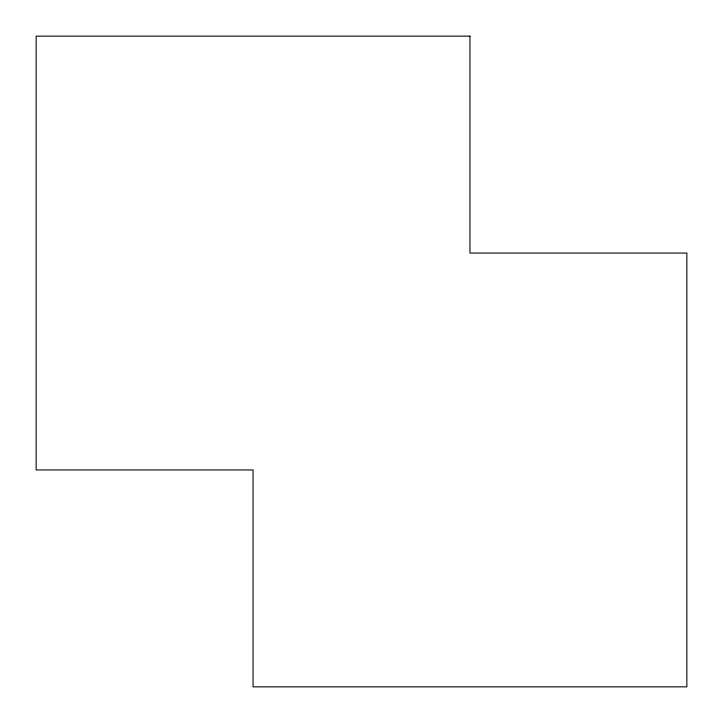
<?xml version="1.0" encoding="UTF-8"?>
<svg xmlns="http://www.w3.org/2000/svg" width="723" height="723" viewBox="0 0 723 723"><rect width="100%" height="100%" fill="white"/><g stroke="black" fill="none" stroke-linecap="round" stroke-linejoin="round"><path stroke-width="1.08" d="M469.95 36.15L36.15 36.15L36.15 469.95L253.05 469.95L253.05 686.85L686.85 686.85L686.85 253.05L469.95 253.05L469.95 36.15"/></g></svg>
